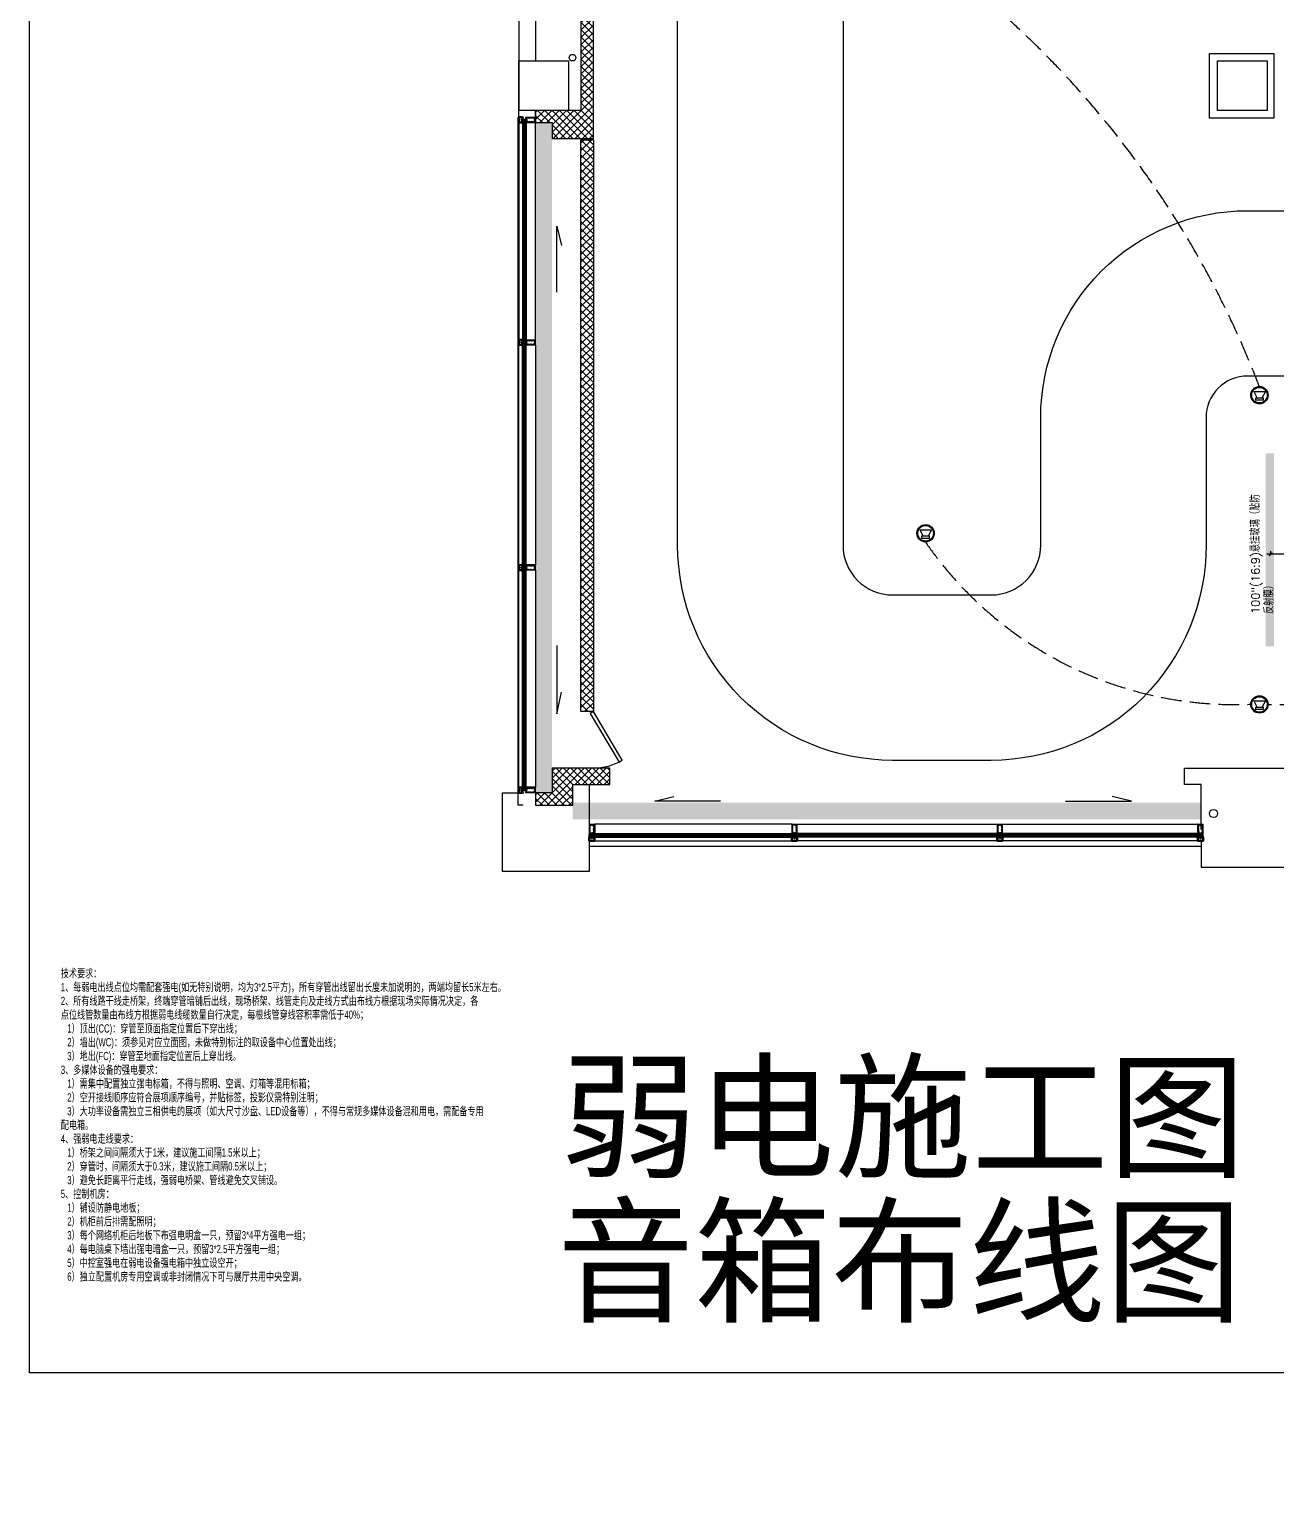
# Model space of a CAD drawing. Header units: millimetres. Extents: x 89805 to 1757503, y 48266 to 267832.
# Drawn here: x 918815 to 933889, y 147798 to 165529 of the extents above; entities that cross this region are included whole.
import ezdxf

# ---------------------------------------------------------------- set-up
doc = ezdxf.new("R2010")
doc.units = ezdxf.units.MM
doc.header["$LTSCALE"] = 1000
for name, pattern in [('CONTINOUS', [0]), ('DASH', [0.35, 0.25, -0.1]), ('HIDDEN', [9.525, 6.35, -3.175])]:
    doc.linetypes.add(name, pattern=pattern)
for name, color, linetype in [('BZ', 1, 'Continuous'), ('COLU', 7, 'Continuous'), ('G-新建隔墙', 4, 'Continuous'), ('G-装饰造型轮廓线', 3, 'Continuous'), ('GASK', 243, 'Continuous'), ('GLASS', 230, 'Continuous'), ('HATCH-OTHER', 161, 'Continuous'), ('PJ', 4, 'Continuous'), ('PUB_DIM', 3, 'Continuous'), ('SEAL', 95, 'Continuous'), ('TC', 4, 'Continuous'), ('WALL', 111, 'Continuous'), ('WALL-WIDE', 6, 'Continuous'), ('WINDOW', 2, 'Continuous'), ('WZ', 3, 'Continuous'), ('XC', 3, 'Continuous'), ('XX', 6, 'HIDDEN'), ('会议', 1, 'Continuous'), ('外挂石材', 31, 'Continuous'), ('多媒体弱电', 5, 'Continuous'), ('标注线', 8, 'Continuous'), ('雨水管', 3, 'Continuous')]:
    doc.layers.add(name, color=color, linetype=linetype)
doc.styles.add('DEQIU', font='hzs.shx', dxfattribs={"width": 0.7, "bigfont": 'hztxt.shx'})
doc.styles.get("Standard").update_dxf_attribs({"font": 'txt', "bigfont": 'gbcbig.shx'})
doc.styles.add('黑体', font='simhei.ttf', dxfattribs={"width": 0.7})
doc.linetypes.add('BATTING', pattern='A,0.0001,-0.1,[134,ltypeshp.shx,S=0.1,R=0,X=-0.1,Y=0],-0.2,[134,ltypeshp.shx,S=0.1,R=180,X=0.1,Y=0],-0.1', length=0.4001)
doc.dimstyles.new('MY-30', dxfattribs={"dimscale": 30, "dimtxt": 3.5, "dimasz": 1, "dimexe": 1.2, "dimexo": 2, "dimgap": 0.25, "dimtad": 1, "dimdec": 0, "dimrnd": 5, "dimdsep": 46, "dimtxsty": 'DEQIU', "dimblk": 'ZHQ-EP', "dimcen": 0.09, "dimclrd": 256, "dimclre": 256, "dimclrt": 40, "dimadec": 0, "dimazin": 0, "dimtm": 1e-09, "dimtfac": 0.434783, "dimtdec": 0, "dimtix": 1, "dimtmove": 2, "dimatfit": 3, "dimldrblk": 'DOT', "dimfxl": 0, "dimtvp": 0.001739, "dimtolj": 1, "dimarcsym": 0})
doc.dimstyles.new('MY-50', dxfattribs={"dimscale": 50, "dimtxt": 3.5, "dimasz": 1, "dimexe": 1.2, "dimexo": 2, "dimgap": 0.25, "dimtad": 1, "dimdec": 0, "dimrnd": 5, "dimdsep": 46, "dimtxsty": 'DEQIU', "dimblk": 'ZHQ-EP', "dimcen": 0.09, "dimclrd": 256, "dimclre": 256, "dimclrt": 40, "dimadec": 0, "dimazin": 0, "dimtm": 1e-09, "dimtfac": 0.434783, "dimtdec": 0, "dimtix": 1, "dimtmove": 2, "dimatfit": 3, "dimldrblk": 'DOT', "dimfxl": 0, "dimtvp": 0.001739, "dimtolj": 1, "dimarcsym": 0})

# ---------------------------------------------------------------- blocks, each defined once
blk = doc.blocks.new('dfghh')
at = {"layer": 'WALL-WIDE', "color": 4}
blk.add_lwpolyline([(-579.5, 402.72), (0.35, 402.72), (0.35, -0.35), (-579.5, -0.35)], close=True, dxfattribs=at)
blk = doc.blocks.new('xjt')
at = {"layer": 'TC'}
h = blk.add_hatch(dxfattribs=at)
h.set_pattern_fill('ANSI37', color=256, scale=0.3, angle=90, style=0)
h.set_pattern_definition([(135, (-101501.351, 55215.8413), (0.67351921, 0.67351921), []), (45, (-101501.351, 55215.8413), (0.67351921, -0.67351921), [])])
edge = h.paths.add_edge_path(flags=16)
edge.add_arc((-101514, 45460), 1.08, 90, 270)
edge.add_line((-101514, 45459), (-101513, 45459))
edge.add_arc((-101513, 45460), 1.08, 270, 450)
edge.add_line((-101513, 45461), (-101514, 45461))
edge = h.paths.add_edge_path(flags=16)
edge.add_arc((-101511, 45462), 0.541, 90, 180, ccw=False)
edge.add_line((-101511, 45462), (-101510, 45462))
edge.add_arc((-101510, 45462), 0.541, 0, 90, ccw=False)
edge.add_line((-101509, 45462), (-101509, 45459))
edge.add_arc((-101510, 45459), 0.541, -90, 0, ccw=False)
edge.add_line((-101510, 45458), (-101511, 45458))
edge.add_arc((-101511, 45459), 0.541, -180, -90, ccw=False)
edge.add_line((-101512, 45459), (-101512, 45462))
edge = h.paths.add_edge_path()
edge.add_arc((-101507, 45455), 0.324, -112.667, 25.355, ccw=False)
edge.add_line((-101507, 45455), (-101509, 45456))
edge.add_arc((-101509, 45455), 1.12, 57.947, 89.8457)
edge.add_line((-101509, 45456), (-101513, 45456))
edge.add_line((-101513, 45456), (-101513, 45458))
edge.add_arc((-101513, 45458), 0.216, -0.0114, 90.0246)
edge.add_line((-101513, 45458), (-101514, 45458))
edge.add_arc((-101514, 45458), 0.216, 89.9994, 180.0015)
edge.add_line((-101514, 45458), (-101514, 45457))
edge.add_arc((-101514, 45457), 0.176, -153.432, 74.1225, ccw=False)
edge.add_line((-101514, 45457), (-101516, 45459))
edge.add_arc((-101514, 45460), 2.16, 139.1688, 220.8359, ccw=False)
edge.add_line((-101516, 45461), (-101514, 45463))
edge.add_arc((-101514, 45463), 0.176, -74.0901, 153.447, ccw=False)
edge.add_line((-101514, 45463), (-101514, 45462))
edge.add_arc((-101514, 45462), 0.216, 179.9901, 270.024)
edge.add_line((-101514, 45462), (-101513, 45462))
edge.add_arc((-101513, 45462), 0.216, 269.9994, 360.0015)
edge.add_line((-101513, 45462), (-101513, 45465))
edge.add_line((-101513, 45465), (-101510, 45465))
edge.add_arc((-101510, 45467), 2.72, -87.266, -57.1439)
edge.add_line((-101509, 45465), (-101507, 45466))
edge.add_arc((-101507, 45466), 0.378, -35, 137, ccw=False)
edge.add_line((-101507, 45465), (-101507, 45464))
edge.add_arc((-101505, 45460), 5.22, 123.2426, 134.4629)
edge.add_line((-101508, 45464), (-101508, 45463))
edge.add_arc((-101507, 45465), 3.06, 243.9365, 266.7208)
edge.add_line((-101507, 45462), (-101507, 45462))
edge.add_arc((-101507, 45462), 0.324, -58.4296, 71.0549, ccw=False)
edge.add_line((-101507, 45462), (-101508, 45461))
edge.add_arc((-101508, 45461), 0.324, 121.5701, 238.4294)
edge.add_line((-101508, 45461), (-101507, 45460))
edge.add_arc((-101507, 45460), 0.324, -58.4294, 58.4298, ccw=False)
edge.add_line((-101507, 45460), (-101508, 45459))
edge.add_arc((-101508, 45459), 0.324, 121.5703, 238.4294)
edge.add_line((-101508, 45459), (-101507, 45458))
edge.add_arc((-101507, 45458), 0.324, -58.4294, 58.4298, ccw=False)
edge.add_line((-101507, 45458), (-101508, 45457))
edge.add_arc((-101508, 45457), 0.324, 121.5656, 201.6411)
edge.add_line((-101508, 45457), (-101507, 45455))
at = {"layer": 'GASK'}
for points in [[(-101507, 45455, -0.687422), (-101507, 45455), (-101509, 45456, 0.14009), (-101509, 45456), (-101513, 45456), (-101513, 45458, 0.414398), (-101513, 45458), (-101514, 45458, 0.414224), (-101514, 45458), (-101514, 45457, -1.533331), (-101515, 45457), (-101516, 45459, -0.37223), (-101516, 45461), (-101515, 45463, -1.533076), (-101514, 45463), (-101514, 45462, 0.414387), (-101514, 45462), (-101513, 45462, 0.414224), (-101513, 45462), (-101513, 45465), (-101510, 45465, 0.132195), (-101509, 45465), (-101507, 45466, -0.932515), (-101507, 45465), (-101507, 45464, 0.048997), (-101508, 45464), (-101508, 45463, 0.099744), (-101507, 45462), (-101507, 45462, -0.633913), (-101507, 45462), (-101508, 45461, 0.559221), (-101508, 45461), (-101507, 45460, -0.55922), (-101507, 45460), (-101508, 45459, 0.55922), (-101508, 45459), (-101507, 45458, -0.55922), (-101507, 45458), (-101508, 45457, 0.364343), (-101508, 45457)], [(-101514, 45461, 1), (-101514, 45459), (-101513, 45459, 1), (-101513, 45461)], [(-101512, 45462, -0.414214), (-101511, 45462), (-101510, 45462, -0.414214), (-101509, 45462), (-101509, 45459, -0.414214), (-101510, 45458), (-101511, 45458, -0.414214), (-101512, 45459)]]:
    blk.add_lwpolyline(points, format="xyb", close=True, dxfattribs=at)
blk = doc.blocks.new('ewgfg')
at = {"layer": 'SEAL'}
h = blk.add_hatch(dxfattribs=at)
h.set_pattern_fill('ANSI31', color=256, scale=0.4, style=0)
h.set_pattern_definition([(45, (-4249.88207, 19747.53816), (-0.35355339, 0.35355339), [])])
edge = h.paths.add_edge_path()
edge.add_arc((1977, 2078), 7.76, 344.1575, 391.9326)
edge.add_line((1983, 2082), (1986, 2082))
edge.add_arc((1986, 2081), 0.378, 151.3361, 227)
edge.add_line((1986, 2081), (1987, 2080))
edge.add_arc((1985, 2079), 2.72, 2.734, 32.8561, ccw=False)
edge.add_line((1987, 2079), (1987, 2076))
edge.add_line((1987, 2076), (1986, 2076))
edge.add_arc((1986, 2075), 0.5, 90, 200)
edge.add_line((1985, 2075), (1985, 2075))
edge.add_line((1985, 2075), (1985, 2075))
edge.add_line((1985, 2075), (1985, 2075))
edge.add_arc((1985, 2075), 0.5, 19.5621, 146.1659)
at = {"layer": 'TC'}
h = blk.add_hatch(dxfattribs=at)
h.set_pattern_fill('AR-SAND', color=256, scale=0.4, style=0)
h.set_pattern_definition([(37.5, (1983.476, 2074.86), (-0.64, 19.577), [0, -15.443, 0, -17.272, 0, -16.51]), (7.5, (1983.476, 2074.86), (17.98, 28.673), [0, -8.331, 0, -13.919, 0, -5.334]), (327.5, (1970.979, 2074.86), (31.64, 0.057), [0, -5.08, 0, -18.288, 0, -23.876]), (317.5, (1970.98, 2074.86), (30.542, 8.917), [0, -2.54, 0, -11.989, 0, -13.716])])
h.paths.add_polyline_path([(1983, 2082), (1989, 2082), (1989, 2075), (1983, 2075)])
at = {"layer": 'SEAL'}
blk.add_arc((1977, 2078), 7.76, 342.0085, 31.9326, dxfattribs=at)
at = {"layer": '标注线', "rotation": 90}
blk.add_blockref('xjt', (47452, 103589), dxfattribs=at)
blk = doc.blocks.new('M8T')
at = {"layer": 'PJ'}
blk.add_line((0, -5), (0, 0), dxfattribs=at)
blk.add_lwpolyline([(-5, 0), (-5, 0), (5, 0), (5, 0)], dxfattribs=at)
blk.add_lwpolyline([(-7, 0), (7, 0), (7, -5), (6, -5), (-6, -5), (-7, -5)], close=True, dxfattribs=at)
blk.add_lwpolyline([(-7, -5, 0.154701), (0, -5, 1.166596), (0, -5, 0.154701), (7, -5)], format="xyb", dxfattribs=at)
blk = doc.blocks.new('A$C0DF30340')
at = {"layer": 'GASK'}
h = blk.add_hatch(dxfattribs=at)
h.set_pattern_fill('ANSI37', color=256, scale=10, angle=-90, style=0)
h.set_pattern_definition([(315, (-6739.0329, 24457.4036), (0.883883476, 0.883883476), []), (45, (-6739.0329, 24457.4036), (-0.883883476, 0.883883476), [])])
h.paths.add_polyline_path([(9, -13), (9, -15), (-8, -15), (-8, -13)])
at = {"lineweight": 35}
for points in [[(30, -16, -0.339454), (30, -15), (31, -14), (32, -14), (32, -58), (-33, -58), (-33, -14), (-31, -14), (-30, -15, -0.339454), (-30, -16), (-31, -17), (-31, -21), (-28, -21), (-28, -22), (-31, -22), (-31, -56), (31, -56), (31, -22), (28, -22), (28, -21), (31, -21), (31, -17)], [(30, -17, 0.339454), (30, -16), (29, -16), (30, -14, 0.57735), (30, -13), (27, -13, 0.414214), (26, -14), (26, -14, 0.414214), (27, -15), (28, -15, -0.414214), (28, -15), (28, -16, -0.414214), (28, -17), (22, -17, -0.414214), (22, -16), (22, -15, -0.414214), (22, -15), (23, -15, 0.414214), (23, -14), (23, -14, 0.414214), (23, -13), (21, -13, 0.414214), (20, -14), (20, -17), (13, -17), (10, -15), (9, -13), (9, -13), (9, -15), (0, -15), (-8, -15), (-8, -13), (-9, -13), (-10, -15), (-13, -17), (-20, -17), (-20, -14, 0.414214), (-21, -13), (-23, -13, 0.414214), (-23, -14), (-23, -14, 0.414214), (-23, -15), (-22, -15, -0.414214), (-22, -15), (-22, -16, -0.414214), (-22, -17), (-28, -17, -0.414214), (-28, -16), (-28, -15, -0.414214), (-28, -15), (-27, -15, 0.414214), (-26, -14), (-26, -14, 0.414214), (-27, -13), (-30, -13, 0.57735), (-30, -14), (-29, -16), (-30, -16, 0.339454), (-30, -17), (-29, -20), (-28, -20), (-28, -19), (-8, -19), (-8, -18), (-1, -18, 0.198912), (0, -18), (0, -18, -0.414214), (0, -18), (0, -18, 0.198912), (1, -18), (9, -18), (9, -19), (28, -19), (28, -20), (29, -20)]]:
    blk.add_lwpolyline(points, format="xyb", close=True, dxfattribs=at)
at = {"layer": 'GASK'}
blk.add_lwpolyline([(9, -13), (9, -15), (-8, -15), (-8, -13)], close=True, dxfattribs=at)
at = {"layer": 'PJ'}
for p, q in [((-5, -20), (-6, -20)), ((-6, -20), (-6, -25)), ((-5, -25), (-6, -25)), ((5, -20), (-5, -20)), ((5, -25), (-5, -25)), ((-3, -13), (-3, -10)), ((-3, -20), (-3, -25)), ((-3, -30), (-3, -25)), ((-3, -29), (3, -29)), ((-2, -13), (-2, -10)), ((-1, -18), (0, -20)), ((0, -18), (1, -20)), ((2, -13), (2, -10)), ((2, -30), (2, -25)), ((3, -13), (3, -10)), ((3, -20), (3, -25)), ((5, -20), (6, -20)), ((5, -25), (6, -25)), ((6, -20), (6, -25))]:
    blk.add_line(p, q, dxfattribs=at)
at = {"layer": 'PJ', "color": 1}
blk.add_lwpolyline([(-7, -19), (-6, -18), (0, -18), (6, -18), (8, -20)], dxfattribs=at)
at = {"layer": 'PJ'}
blk.add_lwpolyline([(-5, -20), (5, -20), (5, -18), (-5, -18)], close=True, dxfattribs=at)
blk.add_lwpolyline([(3, -25), (3, -29), (2, -30), (-3, -30), (-3, -29), (-3, -25)], dxfattribs=at)
for centre, start, end in [((-6, -29), 72.412, 85.6435), ((-6, -15), 274.3565, 287.588), ((0, -29), 72.412, 107.588), ((0, -15), 252.412, 287.588), ((6, -29), 94.3565, 107.588), ((6, -15), 252.412, 265.6435)]:
    blk.add_arc(centre, 9.55, start, end, dxfattribs=at)
at = {"layer": 'PJ', "xscale": 0.75, "yscale": 0.75, "zscale": 0.75, "rotation": 180}
blk.add_blockref('M8T', (0, -10), dxfattribs=at)
at = {"layer": 'WZ'}
blk.add_blockref('ewgfg', (-2017, -2089), dxfattribs=at)
at = {"layer": 'WZ', "xscale": -1}
blk.add_blockref('ewgfg', (2017, -2089), dxfattribs=at)
blk = doc.blocks.new('136EM1283T+20')
at = {"lineweight": 15, "ltscale": 2}
h = blk.add_hatch(dxfattribs=at)
h.set_pattern_fill('ANSI37', color=1, scale=0.45, style=0)
h.set_pattern_definition([(45, (-7.1094, 124.7), (-1.01028, 1.01028), []), (135, (-7.1094, 124.7), (-1.01028, -1.01028), [])])
edge = h.paths.add_edge_path()
edge.add_line((-4, 135), (-4, 136))
edge.add_arc((-3, 136), 1.2, 150, 180, ccw=False)
edge.add_line((-4, 137), (-4, 138))
edge.add_line((-4, 138), (-3, 139))
edge.add_arc((-3, 139), 0.21, 330, 360)
edge.add_line((-3, 139), (-3, 139))
edge.add_arc((-3, 139), 0.4, 360, 450)
edge.add_line((-3, 139), (-7, 139))
edge.add_arc((-7, 139), 0.4, 90, 180)
edge.add_line((-7, 139), (-7, 139))
edge.add_arc((-7, 139), 0.21, 180, 210)
edge.add_line((-7, 139), (-7, 138))
edge.add_line((-7, 138), (-6, 137))
edge.add_arc((-7, 136), 1.2, 0, 30, ccw=False)
edge.add_line((-6, 136), (-6, 135))
edge.add_line((-6, 135), (-6, 128))
edge.add_arc((-7, 128), 1.2, 330, 360, ccw=False)
edge.add_line((-6, 127), (-7, 127))
edge.add_line((-7, 127), (-7, 126))
edge.add_arc((-7, 125), 0.21, 150, 180)
edge.add_line((-7, 125), (-7, 125))
edge.add_arc((-7, 125), 0.4, 180, 270)
edge.add_line((-7, 125), (-3, 125))
edge.add_arc((-3, 125), 0.4, 270, 360)
edge.add_line((-3, 125), (-3, 125))
edge.add_arc((-3, 125), 0.21, 0, 30)
edge.add_line((-3, 126), (-4, 127))
edge.add_line((-4, 127), (-4, 127))
edge.add_arc((-3, 128), 1.2, 180, 210, ccw=False)
edge.add_line((-4, 128), (-4, 135))
h = blk.add_hatch(dxfattribs=at)
h.set_pattern_fill('ANSI37', color=1, scale=0.45, style=0)
h.set_pattern_definition([(45, (2.9093, 124.7), (-1.01028, 1.01028), []), (135, (2.9093, 124.7), (-1.01028, -1.01028), [])])
edge = h.paths.add_edge_path()
edge.add_line((4, 135), (4, 136))
edge.add_arc((3, 136), 1.2, 360, 390)
edge.add_line((4, 137), (4, 138))
edge.add_line((4, 138), (3, 139))
edge.add_arc((3, 139), 0.21, 180, 210, ccw=False)
edge.add_line((3, 139), (3, 139))
edge.add_arc((3, 139), 0.4, 90, 180, ccw=False)
edge.add_line((3, 139), (7, 139))
edge.add_arc((7, 139), 0.4, 0, 90, ccw=False)
edge.add_line((7, 139), (7, 139))
edge.add_arc((7, 139), 0.21, -30, 0, ccw=False)
edge.add_line((7, 139), (6, 138))
edge.add_line((6, 138), (6, 137))
edge.add_arc((7, 136), 1.2, 150, 180)
edge.add_line((6, 136), (6, 135))
edge.add_line((6, 135), (6, 128))
edge.add_arc((7, 128), 1.2, 180, 210)
edge.add_line((6, 127), (6, 127))
edge.add_line((6, 127), (7, 126))
edge.add_arc((7, 125), 0.21, 0, 30, ccw=False)
edge.add_line((7, 125), (7, 125))
edge.add_arc((7, 125), 0.4, 270, 360, ccw=False)
edge.add_line((7, 125), (3, 125))
edge.add_arc((3, 125), 0.4, 180, 270, ccw=False)
edge.add_line((3, 125), (3, 125))
edge.add_arc((3, 125), 0.21, 150, 180, ccw=False)
edge.add_line((3, 126), (4, 127))
edge.add_line((4, 127), (4, 127))
edge.add_arc((3, 128), 1.2, 330, 360)
edge.add_line((4, 128), (4, 135))
at = {"color": 1, "lineweight": 15, "ltscale": 2}
for points in [[(-4, 135), (-4, 136, -0.131652), (-4, 137), (-4, 138), (-3, 139, 0.131652), (-3, 139), (-3, 139, 0.414214), (-3, 139), (-7, 139, 0.414214), (-7, 139), (-7, 139, 0.131652), (-7, 139), (-7, 138), (-6, 137, -0.131652), (-6, 136), (-6, 135), (-6, 128, -0.131652), (-6, 127), (-7, 127), (-7, 126, 0.131652), (-7, 125), (-7, 125, 0.414214), (-7, 125), (-3, 125, 0.414214), (-3, 125), (-3, 125, 0.131652), (-3, 126), (-4, 127), (-4, 127, -0.131652), (-4, 128)], [(4, 135), (4, 136, 0.131652), (4, 137), (4, 138), (3, 139, -0.131652), (3, 139), (3, 139, -0.414214), (3, 139), (7, 139, -0.414214), (7, 139), (7, 139, -0.131652), (7, 139), (6, 138), (6, 137, 0.131652), (6, 136), (6, 135), (6, 128, 0.131652), (6, 127), (6, 127), (7, 126, -0.131652), (7, 125), (7, 125, -0.414214), (7, 125), (3, 125, -0.414214), (3, 125), (3, 125, -0.131652), (3, 126), (4, 127), (4, 127, 0.131652), (4, 128)]]:
    blk.add_lwpolyline(points, format="xyb", close=True, dxfattribs=at)
at = {"layer": 'XC', "lineweight": 15}
for points in [[(30, 119), (29, 119, -0.414214), (29, 119, -0.414214), (30, 120), (32, 120, -0.414214), (32, 120), (32, 0), (-32, 0), (-32, 120, -0.414214), (-32, 120), (-30, 120, -0.414214), (-29, 119, -0.414214), (-29, 119), (-30, 119, 0.414214), (-30, 119), (-30, 116, 0.414213), (-30, 116), (-25, 116, 0.414214), (-24, 116), (-24, 119, 0.414214), (-25, 119), (-26, 119, -0.414214), (-26, 119, -0.413525), (-25, 120), (-20, 120, -0.414214), (-20, 120), (-20, 119, -0.414214), (-20, 118), (-22, 118, 0.414214), (-22, 118), (-22, 116, 0.414214), (-22, 116), (-9, 116, 0.414214), (-9, 116), (-9, 126, 0.414214), (-9, 126), (-9, 126), (-10, 128, -0.537319), (-10, 128), (-7, 128, -0.176327), (-7, 128), (-7, 128, -0.57735), (-7, 127), (-7, 127, 0.267949), (-7, 127), (-8, 125), (-8, 125, 0.598837), (-7, 125, -0.236068), (-7, 125), (-3, 125, 0.414214), (-3, 125), (-3, 125), (-4, 127, -0.585007), (-4, 127), (-2, 127, -0.261824), (-1, 127), (0, 125, 0.562186), (0, 125), (1, 127, -0.261824), (2, 127), (4, 127, -0.585007), (4, 127), (3, 125), (3, 125, 0.414214), (3, 125), (7, 125, -0.236068), (7, 125, 0.598837), (8, 125), (8, 125), (7, 127, 0.267949), (7, 127), (7, 127, -0.57735), (7, 128), (7, 128, -0.176327), (7, 128), (10, 128, -0.537319), (10, 128), (9, 126), (9, 126, 0.414214), (9, 126), (9, 116, 0.414214), (9, 116), (22, 116, 0.414214), (22, 116), (22, 118, 0.414214), (22, 118), (20, 118, -0.414214), (20, 119), (20, 120, -0.414214), (20, 120), (25, 120, -0.413525), (26, 119, -0.414214), (26, 119), (25, 119, 0.414214), (24, 119), (24, 116, 0.414214), (25, 116), (30, 116, 0.414213), (31, 116), (31, 119, 0.414214)], [(-29, 113), (-7, 113, 0.414214), (-7, 114), (-7, 122, -0.414214), (-6, 122), (6, 122, -0.414214), (6, 122), (6, 114, 0.414214), (7, 113), (29, 113, -0.414214), (30, 112), (30, 5, -0.414214), (29, 4), (-29, 4, -0.414214), (-30, 5), (-30, 112, -0.414214)]]:
    blk.add_lwpolyline(points, format="xyb", close=True, dxfattribs=at)
at = {"layer": 'XC', "lineweight": 15, "ltscale": 2}
blk.add_lwpolyline([(5, 152, -0.414214), (5, 152), (5, 147, -0.414214), (5, 146), (3, 146, 0.414214), (3, 146), (3, 143, -0.414214), (3, 142), (-3, 142, -0.414214), (-3, 143), (-3, 146, 0.414214), (-3, 146), (-5, 146, -0.414214), (-5, 147), (-5, 152, -0.414214), (-5, 152), (-3, 152, 0.414214), (-3, 153), (-3, 155, 0.414214), (-4, 156), (-9, 156, 0.414215), (-9, 155), (-9, 138, -0.414214), (-9, 138), (-9, 138), (-10, 136, 0.537319), (-10, 136), (-7, 136, 0.176327), (-7, 136), (-7, 137, 0.57735), (-7, 137), (-7, 137, -0.267949), (-7, 137), (-8, 139), (-8, 139, -0.598837), (-7, 140, 0.236068), (-7, 139), (-3, 139, -0.414214), (-3, 139), (-3, 139), (-4, 137, 0.585007), (-4, 137), (-2, 137, 0.261824), (-1, 137), (0, 139, -0.562186), (0, 139), (1, 137, 0.261824), (2, 137), (4, 137, 0.585007), (4, 137), (3, 139), (3, 139, -0.414214), (3, 139), (7, 139, 0.236068), (7, 140, -0.598837), (8, 139), (8, 139), (7, 137, -0.267949), (7, 137), (7, 137, 0.57735), (7, 137), (7, 136, 0.176327), (7, 136), (10, 136, 0.537319), (10, 136), (9, 138), (9, 138, -0.414214), (9, 138), (9, 155, 0.414214), (8, 156), (4, 156, 0.414214), (3, 155), (3, 153, 0.414214), (3, 152)], format="xyb", close=True, dxfattribs=at)
blk = doc.blocks.new('C7535')
at = {"layer": 'TC'}
h = blk.add_hatch(dxfattribs=at)
h.set_pattern_fill('ANSI32', color=256, scale=20, style=0, double=1)
h.set_pattern_definition([(45, (1954709.771, -2234591.641), (-5.303300859, 5.303300859), []), (45, (1954713.3065, -2234591.641), (-5.303300859, 5.303300859), [])])
h.paths.add_polyline_path([(1457590, 274336), (1457552, 274336), (1457552, 274424), (1457590, 274424)], flags=16)
h.paths.add_polyline_path([(1457546, 274330), (1457596, 274330), (1457596, 274430), (1457546, 274430)])
h = blk.add_hatch(dxfattribs=at)
h.set_pattern_fill('ANSI32', color=256, scale=20, style=0, double=1)
h.set_pattern_definition([(135, (962883.617, -2234591.641), (5.303300859, 5.303300859), []), (135, (962880.081, -2234591.641), (5.303300859, 5.303300859), [])])
h.paths.add_polyline_path([(1460003, 274336), (1460041, 274336), (1460041, 274424), (1460003, 274424)], flags=16)
h.paths.add_polyline_path([(1460047, 274330), (1459997, 274330), (1459997, 274430), (1460047, 274430)])
h = blk.add_hatch(dxfattribs=at)
h.set_pattern_fill('ANSI32', color=256, scale=20, style=0, double=1)
h.set_pattern_definition([(135, (965366.952, -2234591.641), (5.303300859, 5.303300859), []), (135, (965363.4165, -2234591.641), (5.303300859, 5.303300859), [])])
h.paths.add_polyline_path([(1462486, 274336), (1462524, 274336), (1462524, 274424), (1462486, 274424)], flags=16)
h.paths.add_polyline_path([(1462530, 274330), (1462480, 274330), (1462480, 274430), (1462530, 274430)])
h = blk.add_hatch(dxfattribs=at)
h.set_pattern_fill('ANSI32', color=256, scale=20, style=0, double=1)
h.set_pattern_definition([(135, (967792.8, -2234591.641), (5.303300859, 5.303300859), []), (135, (967789.264, -2234591.641), (5.303300859, 5.303300859), [])])
h.paths.add_polyline_path([(1464912, 274336), (1464950, 274336), (1464950, 274424), (1464912, 274424)], flags=16)
h.paths.add_polyline_path([(1464956, 274330), (1464906, 274330), (1464906, 274430), (1464956, 274430)])
at = {"layer": 'GASK', "color": 1, "elevation": -301}
blk.add_lwpolyline([(1457606, 274318), (1457604, 274318), (1457604, 274438), (1457606, 274438)], close=True, dxfattribs=at)
at = {"layer": 'GASK', "color": 1}
blk.add_lwpolyline([(1464897, 274318), (1464899, 274318), (1464899, 274438), (1464897, 274438)], close=True, dxfattribs=at)
at = {"layer": 'GLASS'}
for points in [[(1457589, 274306), (1460006, 274306), (1460007, 274307), (1460007, 274311), (1460006, 274312), (1457589, 274312), (1457588, 274311), (1457588, 274307)], [(1462489, 274306), (1460040, 274306), (1460039, 274307), (1460039, 274311), (1460040, 274312), (1462489, 274312), (1462490, 274311), (1462490, 274307)], [(1464913, 274306), (1462523, 274306), (1462522, 274307), (1462522, 274311), (1462523, 274312), (1464913, 274312), (1464914, 274311), (1464914, 274307)], [(1457589, 274288), (1460006, 274288), (1460007, 274289), (1460007, 274293), (1460006, 274294), (1457589, 274294), (1457588, 274293), (1457588, 274289)], [(1462489, 274288), (1460040, 274288), (1460039, 274289), (1460039, 274293), (1460040, 274294), (1462489, 274294), (1462490, 274293), (1462490, 274289)], [(1464913, 274288), (1462523, 274288), (1462522, 274289), (1462522, 274293), (1462523, 274294), (1464913, 274294), (1464914, 274293), (1464914, 274289)]]:
    blk.add_lwpolyline(points, close=True, dxfattribs=at)
at = {"layer": 'PUB_DIM', "elevation": -301}
for points in [[(1457539, 274318), (1457554, 274318), (1457554, 274288), (1457539, 274288)], [(1457540, 274316), (1457553, 274316), (1457553, 274289), (1457540, 274289)]]:
    blk.add_lwpolyline(points, close=True, dxfattribs=at)
at = {"layer": 'PUB_DIM'}
for points in [[(1464964, 274318), (1464949, 274318), (1464949, 274288), (1464964, 274288)], [(1464963, 274316), (1464950, 274316), (1464950, 274289), (1464963, 274289)]]:
    blk.add_lwpolyline(points, close=True, dxfattribs=at)
at = {"layer": 'XC'}
for points in [[(1459992, 274438), (1457606, 274438), (1457606, 274318), (1459992, 274318)], [(1460055, 274438), (1462473, 274438), (1462473, 274318), (1460054, 274318)], [(1462538, 274438), (1464897, 274438), (1464897, 274318), (1462537, 274318)], [(1457604, 274237), (1459992, 274237)], [(1462475, 274237), (1460055, 274237)], [(1464899, 274237), (1462538, 274237)]]:
    blk.add_lwpolyline(points, dxfattribs=at)
at = {"layer": 'XC', "color": 2}
for points in [[(1457603, 274282), (1459992, 274282)], [(1462475, 274282), (1460054, 274282)], [(1464899, 274282), (1462538, 274282)]]:
    blk.add_lwpolyline(points, dxfattribs=at)
at = {"layer": 'XX', "linetype": 'CONTINOUS', "ltscale": 3}
for p, q in [((1457606, 274324, -301), (1459992, 274324)), ((1457606, 274322, -301), (1459992, 274322)), ((1457606, 274319, -301), (1459992, 274319)), ((1462473, 274324), (1460055, 274324)), ((1462473, 274322), (1460055, 274322)), ((1462473, 274319), (1460055, 274319)), ((1464897, 274324), (1462538, 274324)), ((1464897, 274322), (1462538, 274322)), ((1464897, 274319), (1462538, 274319))]:
    blk.add_line(p, q, dxfattribs=at)
at = {"layer": 'BZ', "rotation": 180}
blk.add_blockref('136EM1283T+20', (1457571, 274438, -301), dxfattribs=at)
at = {"layer": 'BZ', "extrusion": (0, 0, -1), "zscale": -1, "rotation": 180}
for p in [(-1460022, 274438), (-1462505, 274438), (-1464931, 274438)]:
    blk.add_blockref('136EM1283T+20', p, dxfattribs=at)
at = {"layer": 'XC', "extrusion": (0, 0, -1), "zscale": -1}
blk.add_blockref('A$C0DF30340', (-1457571, 274295, 301), dxfattribs=at)
at = {"layer": 'XC'}
for p in [(1460022, 274295), (1462505, 274295), (1464931, 274295)]:
    blk.add_blockref('A$C0DF30340', p, dxfattribs=at)
at = {"layer": '标注线', "extrusion": (0, 0, -1), "zscale": -1, "rotation": 270}
for p in [(-1505488, 172805), (-1507955, 172805), (-1510389, 172805)]:
    blk.add_blockref('xjt', p, dxfattribs=at)
at = {"layer": '标注线', "rotation": 270}
for p in [(1414623, 172805), (1417090, 172805)]:
    blk.add_blockref('xjt', p, dxfattribs=at)
blk = doc.blocks.new('Roberto方案')
at = {"color": 8, "ltscale": 0.7, "elevation": 57}
for points in [[(1675662, 315569), (1682234, 314410, -0.153915), (1686235, 312328), (1689268, 309295, 0.152859), (1691650, 308048), (1697291, 307029, -0.359482), (1697775, 306447), (1697775, 304240, -0.467565), (1697434, 303955), (1691118, 305096, -0.152859), (1687147, 307173), (1684114, 310206, 0.153915), (1681713, 311456), (1675806, 312498, -0.36397), (1675310, 313089), (1675310, 315274, -0.466308)], [(1675619, 315323), (1682191, 314164, -0.153915), (1686058, 312151), (1689091, 309118, 0.152859), (1691606, 307802), (1697246, 306784, -0.358443), (1697525, 306447), (1697525, 304240, -0.467565), (1697479, 304201), (1691162, 305342, -0.152859), (1687324, 307350), (1684291, 310383, 0.153915), (1681757, 311702), (1675849, 312744, -0.36397), (1675560, 313089), (1675560, 315274, -0.466308)]]:
    blk.add_lwpolyline(points, format="xyb", close=True, dxfattribs=at)
at = {"color": 8, "ltscale": 0.7, "elevation": -3}
blk.add_lwpolyline([(1683706, 306239), (1682451, 306239, 0.414214), (1681951, 305739), (1681951, 304193, -0.414214), (1679351, 301593), (1678160, 301593, -0.414214), (1675560, 304193), (1675560, 311933, -0.466844), (1675912, 312228), (1677312, 311979, -0.363472), (1677560, 311683), (1677560, 304193, 0.414214), (1678160, 303593), (1679351, 303593, 0.414214), (1679951, 304193), (1679951, 305739, -0.414214), (1682451, 308239), (1683702, 308239, -0.289853)], format="xyb", dxfattribs=at)
at = {"color": 7, "ltscale": 0.7, "const_width": 100, "elevation": -3}
blk.add_lwpolyline([(1682721, 305306), (1682721, 302972)], dxfattribs=at)
at = {"color": 7, "ltscale": 0.7, "insert": (1682498, 303364, -3), "char_height": 100, "width": 1538.52, "attachment_point": 1, "rotation": 90}
blk.add_mtext('100"(16:9)悬挂玻璃（贴防反射膜）', dxfattribs=at)
blk = doc.blocks.new('ZHQ-EP')
blk.add_line((-1.5, 0), (1.5, 0))
at = {"const_width": 0.5}
blk.add_lwpolyline([(-0.7, -0.7), (0.7, 0.7)], dxfattribs=at)
blk = doc.blocks.new('*D88')
at = {"layer": 'Defpoints', "color": 0}
for p in [(933828, 159181), (933828, 159121), (934427, 159120)]:
    blk.add_point(p, dxfattribs=at)
at = {"layer": 'WINDOW', "lineweight": -2}
for p, q in [((933828, 159181), (933828, 159217)), ((934397, 159181), (933858, 159181)), ((934427, 159180), (934427, 159217))]:
    blk.add_line(p, q, dxfattribs=at)
at = {"layer": 'WINDOW', "lineweight": -2, "xscale": 30, "yscale": 30, "zscale": 30, "rotation": 180}
blk.add_blockref('ZHQ-EP', (933828, 159181), dxfattribs=at)
at = {"layer": 'WINDOW', "lineweight": -2, "xscale": 30, "yscale": 30, "zscale": 30}
blk.add_blockref('ZHQ-EP', (934427, 159181), dxfattribs=at)
at = {"layer": 'WINDOW', "color": 40, "insert": (934127, 159241), "char_height": 105, "attachment_point": 5, "style": 'DEQIU'}
blk.add_mtext('\\A1;600', dxfattribs=at)
blk = doc.blocks.new('_Dot')
at = {"color": 0, "linetype": 'ByBlock', "lineweight": -2}
blk.add_line((-0.5, 0), (-1, 0), dxfattribs=at)
at = {"color": 0, "linetype": 'ByBlock', "const_width": 0.5}
blk.add_lwpolyline([(-0.25, 0, 1), (0.25, 0, 1)], format="xyb", close=True, dxfattribs=at)
blk = doc.blocks.new('喇叭')
at = {"layer": '会议', "color": 5}
for p, q in [((-132, 77), (131, 84)), ((-132, 77), (-53, -67)), ((131, 84), (58, -64))]:
    blk.add_line(p, q, dxfattribs=at)
blk.add_lwpolyline([(95, -106), (94, -63), (-89, -68), (-88, -111)], close=True, dxfattribs=at)
for radius in [197, 177]:
    blk.add_circle((0, 0), radius, dxfattribs=at)
blk = doc.blocks.new('*D92')
at = {"layer": 'Defpoints', "color": 0}
for p in [(926838, 172867), (925637, 142678), (925637, 142418)]:
    blk.add_point(p, dxfattribs=at)
at = {"layer": 'WINDOW', "lineweight": -2}
for p, q in [((926838, 143028), (926838, 142618)), ((925637, 142518), (925637, 142738)), ((926788, 142678), (925687, 142678))]:
    blk.add_line(p, q, dxfattribs=at)
at = {"layer": 'WINDOW', "lineweight": -2, "xscale": 50, "yscale": 50, "zscale": 50, "rotation": 180}
blk.add_blockref('ZHQ-EP', (925637, 142678), dxfattribs=at)
at = {"layer": 'WINDOW', "lineweight": -2, "xscale": 50, "yscale": 50, "zscale": 50}
blk.add_blockref('ZHQ-EP', (926838, 142678), dxfattribs=at)
at = {"layer": 'WINDOW', "color": 40, "insert": (926237, 142778), "char_height": 175, "attachment_point": 5, "style": 'DEQIU'}
blk.add_mtext('\\A1;1200', dxfattribs=at)

msp = doc.modelspace()

# ---------------------------------------------------------------- hatches: boundary and pattern name
at = {"layer": 'G-新建隔墙', "ltscale": 0.7}
h = msp.add_hatch(dxfattribs=at)
h.set_pattern_fill('ANSI37', color=8, scale=500, style=0)
h.set_pattern_definition([(45, (-498402.2, -118691.22), (-44.1941738, 44.1941738), []), (135, (-498402.2, -118691.22), (-44.1941738, -44.1941738), [])])
h.paths.add_polyline_path([(924936.6, 164546.2), (924936.6, 164400.3), (925136.6, 164400.3), (925136.6, 164209.3), (925636.6, 164209.3), (925636.6, 168864.8), (925486.6, 168864.8), (925486.6, 164546.2), (924936.6, 164546.2)])
h = msp.add_hatch(dxfattribs=at)
h.set_pattern_fill('ANSI37', color=8, scale=20, style=0)
h.set_pattern_definition([(45, (-498402.2, -118706.22), (-44.9012806, 44.9012806), []), (135, (-498402.2, -118706.22), (-44.9012806, -44.9012806), [])])
h.paths.add_polyline_path([(925636.6, 164194.3), (925636.6, 157279.3), (925486.6, 157279.3), (925486.6, 164194.3)])
h = msp.add_hatch(dxfattribs=at)
h.set_pattern_fill('ANSI37', color=8, scale=500, style=0)
h.set_pattern_definition([(45, (-498402.2, -118814.09), (-44.1941738, 44.1941738), []), (135, (-498402.2, -118814.09), (-44.1941738, -44.1941738), [])])
h.paths.add_polyline_path([(924936.6, 156296.1), (924936.6, 156146.3), (925386.6, 156146.3), (925386.6, 156396.4), (925836.6, 156396.4), (925836.6, 156596.3), (925136.6, 156596.3), (925136.6, 156296.1)])
at = {"layer": 'TC'}
h = msp.add_hatch(dxfattribs=at)
h.set_pattern_fill('ANSI32', color=256, scale=20, angle=90, style=0, double=1)
h.set_pattern_definition([(315, (-1584092.565, -332704.825), (5.303300859, 5.303300859), []), (315, (-1584092.565, -332708.3605), (5.303300859, 5.303300859), [])])
h.paths.add_polyline_path([(924835.1, 164414.7), (924835.1, 164452.7), (924923.1, 164452.7), (924923.1, 164414.7)], flags=16)
h.paths.add_polyline_path([(924829.1, 164458.7), (924829.1, 164408.7), (924929.1, 164408.7), (924929.1, 164458.7)])
h = msp.add_hatch(dxfattribs=at)
h.set_pattern_fill('ANSI32', color=256, scale=20, angle=90, style=0, double=1)
h.set_pattern_definition([(45, (-1584092.565, 658881.326), (5.303300859, -5.303300859), []), (45, (-1584092.565, 658884.862), (5.303300859, -5.303300859), [])])
h.paths.add_polyline_path([(924835.1, 161761.8), (924835.1, 161723.8), (924923.1, 161723.8), (924923.1, 161761.8)], flags=16)
h.paths.add_polyline_path([(924829.1, 161717.8), (924829.1, 161767.8), (924929.1, 161767.8), (924929.1, 161717.8)])
h = msp.add_hatch(dxfattribs=at)
h.set_pattern_fill('ANSI32', color=256, scale=20, angle=90, style=0, double=1)
h.set_pattern_definition([(45, (-1584092.565, 656157.977), (5.303300859, -5.303300859), []), (45, (-1584092.565, 656161.5126), (5.303300859, -5.303300859), [])])
h.paths.add_polyline_path([(924835.1, 159038.5), (924835.1, 159000.5), (924923.1, 159000.5), (924923.1, 159038.5)], flags=16)
h.paths.add_polyline_path([(924829.1, 158994.5), (924829.1, 159044.5), (924929.1, 159044.5), (924929.1, 158994.5)])
h = msp.add_hatch(dxfattribs=at)
h.set_pattern_fill('ANSI32', color=256, scale=20, angle=90, style=0, double=1)
h.set_pattern_definition([(45, (-1584092.566, 653467.143), (5.303300859, -5.303300859), []), (45, (-1584092.566, 653470.6786), (5.303300859, -5.303300859), [])])
h.paths.add_polyline_path([(924835.1, 156347.6), (924835.1, 156309.6), (924923.1, 156309.6), (924923.1, 156347.6)], flags=16)
h.paths.add_polyline_path([(924829.1, 156303.6), (924829.1, 156353.6), (924929.1, 156353.6), (924929.1, 156303.6)])

# ---------------------------------------------------------------- linework, layer by layer
at = {"color": 7, "ltscale": 0.7}
for p, q in [((924726.6, 156296.3), (924726.6, 164466.2)), ((924726.6, 156146.3), (924726.6, 156296.3)), ((924786.6, 156146.3), (924726.6, 156146.3))]:
    msp.add_line(p, q, dxfattribs=at)
msp.add_line((925586.6, 155651.3), (932986.6, 155651.3))
at = {"color": 8, "linetype": 'BATTING', "ltscale": 0.2, "const_width": 200}
for points in [[(925036.6, 156296.1), (925036.6, 164400.3)], [(925386.6, 156075.5), (932986.6, 156075.5)]]:
    msp.add_lwpolyline(points, dxfattribs=at)
at = {"color": 8, "ltscale": 0.7}
for points in [[(925195.6, 162349.4), (925195.6, 163146.4), (925251.1, 162913.4)], [(925195.6, 158077.7), (925195.6, 157250.8), (925251.1, 157513.7)], [(927175.8, 156196.9), (926378.8, 156196.9), (926611.7, 156252.4)], [(931347.4, 156196.9), (932144.4, 156196.9), (931911.5, 156252.4)]]:
    msp.add_lwpolyline(points, dxfattribs=at)
at = {"color": 3, "ltscale": 0.7}
msp.add_lwpolyline([(924936.6, 156296.1), (924936.6, 156146.3), (925386.6, 156146.3), (925386.6, 156396.4), (925836.6, 156396.4), (925836.6, 156596.3), (925136.6, 156596.3), (925136.6, 156296.1), (924936.6, 156296.1)], dxfattribs=at)
at = {"color": 7, "ltscale": 0.7}
msp.add_circle((925384.5, 165185.9), 40, dxfattribs=at)
at = {"layer": 'COLU'}
msp.add_lwpolyline([(924736.6, 165146.2), (925336.6, 165146.2), (925336.6, 164546.2), (924736.6, 164546.2)], close=True, dxfattribs=at)
at = {"layer": 'COLU', "color": 8}
msp.add_lwpolyline([(933186.6, 165146.2), (933786.6, 165146.2), (933786.6, 164546.2), (933186.6, 164546.2)], close=True, dxfattribs=at)
at = {"layer": 'G-新建隔墙', "color": 4, "ltscale": 0.7}
msp.add_lwpolyline([(924936.6, 164546.2), (924936.6, 164400.3), (925136.6, 164400.3), (925136.6, 164209.3), (925636.6, 164209.3), (925636.6, 168864.8), (925486.6, 168864.8), (925486.6, 164546.2), (924936.6, 164546.2)], close=True, dxfattribs=at)
msp.add_lwpolyline([(925636.6, 164194.3), (925636.6, 157279.3), (925486.6, 157279.3), (925486.6, 164194.3), (925636.6, 164194.3)], dxfattribs=at)
at = {"layer": 'G-装饰造型轮廓线', "color": 4, "ltscale": 0.7}
msp.add_lwpolyline([(932986.6, 155851.3), (932986.6, 156396.3), (932786.6, 156396.3), (932786.6, 156596.3), (933986.6, 156596.3), (934186.6, 156596.3), (934186.6, 156396.3), (934011.6, 156396.3), (934011.6, 155726.3)], dxfattribs=at)
at = {"layer": 'GASK', "color": 1}
for points in [[(924816.6, 164399.2), (924816.6, 164401.2), (924936.6, 164401.2), (924936.6, 164399.2)], [(924816.6, 156363.1), (924816.6, 156361.1), (924936.6, 156361.1), (924936.6, 156363.1)]]:
    msp.add_lwpolyline(points, close=True, dxfattribs=at)
at = {"layer": 'GLASS'}
for points in [[(924786.6, 164415.7), (924786.6, 161758.8), (924787.6, 161757.8), (924791.6, 161757.8), (924792.6, 161758.8), (924792.6, 164415.7), (924791.6, 164416.7), (924787.6, 164416.7)], [(924804.6, 164415.7), (924804.6, 161758.8), (924805.6, 161757.8), (924809.6, 161757.8), (924810.6, 161758.8), (924810.6, 164415.7), (924809.6, 164416.7), (924805.6, 164416.7)], [(924786.6, 159035.5), (924786.6, 161724.8), (924787.6, 161725.8), (924791.6, 161725.8), (924792.6, 161724.8), (924792.6, 159035.5), (924791.6, 159034.5), (924787.6, 159034.5)], [(924804.6, 159035.5), (924804.6, 161724.8), (924805.6, 161725.8), (924809.6, 161725.8), (924810.6, 161724.8), (924810.6, 159035.5), (924809.6, 159034.5), (924805.6, 159034.5)], [(924786.6, 156346.6), (924786.6, 159001.5), (924787.6, 159002.5), (924791.6, 159002.5), (924792.6, 159001.5), (924792.6, 156346.6), (924791.6, 156345.6), (924787.6, 156345.6)], [(924804.6, 156346.6), (924804.6, 159001.5), (924805.6, 159002.5), (924809.6, 159002.5), (924810.6, 159001.5), (924810.6, 156346.6), (924809.6, 156345.6), (924805.6, 156345.6)]]:
    msp.add_lwpolyline(points, close=True, dxfattribs=at)
at = {"layer": 'WALL'}
for p, q in [((924936.6, 174246.2), (924936.6, 165146.2)), ((924736.6, 166646.2), (924736.6, 164546.2))]:
    msp.add_line(p, q, dxfattribs=at)
at = {"layer": 'WALL', "color": 8, "ltscale": 0.7}
msp.add_lwpolyline([(933087.6, 165237.2), (933865.6, 165237.2), (933865.6, 164455.2), (933087.6, 164455.2)], close=True, dxfattribs=at)
at = {"layer": 'WALL', "color": 4, "ltscale": 0.7}
for points in [[(924736.6, 164466.2), (924736.6, 164546.2)], [(924936.6, 164466.2), (924936.6, 164546.2)]]:
    msp.add_lwpolyline(points, dxfattribs=at)
at = {"layer": 'WINDOW', "color": 6, "linetype": 'DASH'}
msp.add_lwpolyline([(935238.8, 166271.6), (935238.8, 157362.2), (933797.6, 157362.2)], dxfattribs=at)
at = {"layer": 'WINDOW', "color": 4}
msp.add_lwpolyline([(925636.6, 157279.3), (925597.6, 157256.8), (925947.6, 156667.5), (925986.6, 156690)], close=True, dxfattribs=at)
at = {"layer": 'WINDOW', "color": 6, "linetype": 'DASH'}
for centre, radius, start, end in [((922853, 157061.3), 11604.7, 20.89055, 53.64407), ((933397.2, 161913.2), 4549.8, 214.59714, 272.39821)]:
    msp.add_arc(centre, radius, start, end, dxfattribs=at)
at = {"layer": 'WINDOW', "color": 4}
msp.add_arc((925636.6, 157296.2), 700, 269.99898, 300, dxfattribs=at)
at = {"layer": 'XC'}
for points in [[(924736.6, 164401.2), (924736.6, 161773.3)], [(924936.6, 161773.3), (924936.6, 164399.2), (924816.6, 164399.2), (924816.6, 161772.8)], [(924736.6, 159050), (924736.6, 161710.3)], [(924936.6, 161710.3), (924936.6, 159052), (924816.6, 159052), (924816.6, 161710.8)], [(924736.6, 156361.1), (924736.6, 158987)], [(924936.6, 158987), (924936.6, 156363.1), (924816.6, 156363.1), (924816.6, 158987.5)]]:
    msp.add_lwpolyline(points, dxfattribs=at)
at = {"layer": 'XC', "color": 2}
for points in [[(924780.6, 164401.7), (924780.6, 161773.2)], [(924780.6, 159049.5), (924780.6, 161710.5)], [(924780.6, 156360.6), (924780.6, 158987.1)]]:
    msp.add_lwpolyline(points, dxfattribs=at)
at = {"layer": 'XX', "linetype": 'CONTINOUS', "ltscale": 3}
for p, q in [((924818.1, 164399.2), (924818.1, 161773.3)), ((924820.8, 164399.2), (924820.8, 161773.3)), ((924823.3, 164399.2), (924823.3, 161773.3)), ((924818.1, 159052), (924818.1, 161710.3)), ((924820.8, 159052), (924820.8, 161710.3)), ((924823.3, 159052), (924823.3, 161710.3)), ((924818.1, 156363.1), (924818.1, 158987)), ((924820.8, 156363.1), (924820.8, 158987)), ((924823.3, 156363.1), (924823.3, 158987))]:
    msp.add_line(p, q, dxfattribs=at)
at = {"layer": '外挂石材', "ltscale": 0.7}
for points in [[(925586.6, 156396.4), (925586.6, 155346.3), (924536.6, 155346.3), (924536.6, 156296.3), (924726.6, 156296.3)], [(932986.6, 155716.3), (932986.6, 155396.3), (934011.6, 155396.3), (934011.6, 155546.3)]]:
    msp.add_lwpolyline(points, dxfattribs=at)
at = {"layer": '雨水管', "ltscale": 0.7}
msp.add_circle((933136.6, 156046.2), 50, dxfattribs=at)
msp.add_circle((933136.6, 156046.2), 50, dxfattribs=at)

# ---------------------------------------------------------------- block references
at = {"color": 5}
msp.add_blockref('C7535', (-531952.2, -118521.2), dxfattribs=at)
at = {"layer": 'BZ', "rotation": 90}
msp.add_blockref('136EM1283T+20', (924936.6, 164433.7), dxfattribs=at)
at = {"layer": 'BZ', "xscale": -1, "rotation": 90}
for p in [(924936.6, 161742.8), (924936.6, 159019.5), (924936.6, 156328.6)]:
    msp.add_blockref('136EM1283T+20', p, dxfattribs=at)
at = {"layer": 'HATCH-OTHER', "linetype": 'ByBlock', "xscale": 68.60699999995995, "yscale": 68.60700000001816, "zscale": 68.607}
msp.add_blockref('dfghh', (958573, 149305.1), dxfattribs=at)
at = {"layer": 'WINDOW', "color": 6}
msp.add_blockref('Roberto方案', (-748903.8, -144903.9, 3.3), dxfattribs=at)
at = {"layer": 'XC', "xscale": -1, "rotation": 270}
msp.add_blockref('A$C0DF30340', (924794.1, 164433.7), dxfattribs=at)
at = {"layer": 'XC', "rotation": 270}
for p in [(924794.1, 161742.8), (924794.1, 159019.5), (924794.1, 156328.6)]:
    msp.add_blockref('A$C0DF30340', p, dxfattribs=at)
at = {"layer": '多媒体弱电', "lineweight": -3, "xscale": 0.5328680174632501, "yscale": 0.5328680175007321, "zscale": 0.5328680174889712, "rotation": 358.591711986947}
for p in [(933692.6, 161104.8), (929654.6, 159434.8), (933692.6, 157364.8)]:
    msp.add_blockref('喇叭', p, dxfattribs=at)
at = {"layer": '标注线', "xscale": -1}
for p in [(823303.6, 115767.1), (823303.6, 110866.1)]:
    msp.add_blockref('xjt', p, dxfattribs=at)
at = {"layer": '标注线', "rotation": 180}
msp.add_blockref('xjt', (823303.6, 206632.2), dxfattribs=at)

# ---------------------------------------------------------------- texts
at = {"layer": '多媒体弱电', "lineweight": -3, "insert": (919195.9, 154164.2), "char_height": 100, "width": 5124.251, "attachment_point": 1, "style": '黑体'}
msp.add_mtext('{\\C4;技术要求：\\fYouYuan|b0|i0|c134|p49;\\P1\\fSimHei|b0|i0|c134|p2;、每弱电出线点位均需配套强电\\fYouYuan|b0|i0|c134|p49;(\\fSimHei|b0|i0|c134|p2;如无特别说明，均为\\fYouYuan|b0|i0|c134|p49;3*2.5\\fSimHei|b0|i0|c134|p2;平方\\fYouYuan|b0|i0|c134|p49;)\\fSimHei|b0|i0|c134|p2;，所有穿管出线留出长度未加说明的，两端均留长\\fYouYuan|b0|i0|c134|p49;5\\fSimHei|b0|i0|c134|p2;米左右。\\fYouYuan|b0|i0|c134|p49;\\P2\\fSimHei|b0|i0|c134|p2;、所有线路干线走桥架，终端穿管暗铺后出线，现场桥架、线管走向及走线方式由布线方根据现场实际情况决定，各点位线管数量由布线方根据弱电线缆数量自行决定，每根线管穿线容积率需低于\\fYouYuan|b0|i0|c134|p49;40%\\fSimHei|b0|i0|c134|p2;；\\fYouYuan|b0|i0|c134|p49;\\P   1\\fSimHei|b0|i0|c134|p2;）顶出\\fYouYuan|b0|i0|c134|p49;(CC)\\fSimHei|b0|i0|c134|p2;：穿管至顶面指定位置后下穿出线；\\fYouYuan|b0|i0|c134|p49;\\P   2\\fSimHei|b0|i0|c134|p2;）墙出\\fYouYuan|b0|i0|c134|p49;(WC)\\fSimHei|b0|i0|c134|p2;：须参见对应立面图，未做特别标注的取设备中心位置处出线；\\fYouYuan|b0|i0|c134|p49;\\P   3\\fSimHei|b0|i0|c134|p2;）地出\\fYouYuan|b0|i0|c134|p49;(FC)\\fSimHei|b0|i0|c134|p2;：穿管至地面指定位置后上穿出线。\\fYouYuan|b0|i0|c134|p49;\\P3\\fSimHei|b0|i0|c134|p2;、多媒体设备的强电要求：\\fYouYuan|b0|i0|c134|p49;\\P   1\\fSimHei|b0|i0|c134|p2;）需集中配置独立强电标箱，不得与照明、空调、灯箱等混用标箱；\\fYouYuan|b0|i0|c134|p49;\\P   2\\fSimHei|b0|i0|c134|p2;）空开接线顺序应符合展项顺序编号，并贴标签，投影仪需特别注明；\\fYouYuan|b0|i0|c134|p49;\\P   3\\fSimHei|b0|i0|c134|p2;）大功率设备需独立三相供电的展项（如大尺寸沙盘、\\fYouYuan|b0|i0|c134|p49;LED\\fSimHei|b0|i0|c134|p2;设备等），不得与常规多媒体设备混和用电，需配备专用配电箱。\\fYouYuan|b0|i0|c134|p49;\\P4\\fSimHei|b0|i0|c134|p2;、强弱电走线要求：\\fYouYuan|b0|i0|c134|p49;\\P   1\\fSimHei|b0|i0|c134|p2;）桥架之间间隔须大于\\fYouYuan|b0|i0|c134|p49;1\\fSimHei|b0|i0|c134|p2;米，建议施工间隔\\fYouYuan|b0|i0|c134|p49;1.5\\fSimHei|b0|i0|c134|p2;米以上；\\fYouYuan|b0|i0|c134|p49;\\P   2\\fSimHei|b0|i0|c134|p2;）穿管时，间隔须大于\\fYouYuan|b0|i0|c134|p49;0.3\\fSimHei|b0|i0|c134|p2;米，建议施工间隔\\fYouYuan|b0|i0|c134|p49;0.5\\fSimHei|b0|i0|c134|p2;米以上；\\fYouYuan|b0|i0|c134|p49;\\P   3\\fSimHei|b0|i0|c134|p2;）避免长距离平行走线，强弱电桥架、管线避免交叉铺设。\\fYouYuan|b0|i0|c134|p49;\\P5\\fSimHei|b0|i0|c134|p2;、控制机房：\\fYouYuan|b0|i0|c134|p49;\\P   1\\fSimHei|b0|i0|c134|p2;）铺设防静电地板；\\fYouYuan|b0|i0|c134|p49;\\P   2\\fSimHei|b0|i0|c134|p2;）机柜前后排需配照明；\\fYouYuan|b0|i0|c134|p49;\\P   3\\fSimHei|b0|i0|c134|p2;）每个网络机柜后地板下布强电明盒一只，预留\\fYouYuan|b0|i0|c134|p49;3*4\\fSimHei|b0|i0|c134|p2;平方强电一组；\\fYouYuan|b0|i0|c134|p49;\\P   4\\fSimHei|b0|i0|c134|p2;）每电脑桌下墙出强电暗盒一只，预留\\fYouYuan|b0|i0|c134|p49;3*2.5\\fSimHei|b0|i0|c134|p2;平方强电一组；\\fYouYuan|b0|i0|c134|p49;\\P   5\\fSimHei|b0|i0|c134|p2;）中控室强电在弱电设备强电箱中独立设空开；\\fYouYuan|b0|i0|c134|p49;\\P   6\\fSimHei|b0|i0|c134|p2;）独立配置机房专用空调或非封闭情况下可与展厅共用中央空调。}', dxfattribs=at)
at = {"layer": '多媒体弱电', "color": 2, "char_height": 1215, "width": 40733.496, "attachment_point": 1}
for s, insert in [('{\\fSimSun|b1|i0|c134|p34;\\C5;弱电施工图}', (925237.9, 152985.8)), ('{\\fSimSun|b1|i0|c134|p34;\\C5;弱电施工图}', (925237.9, 152985.8)), ('{\\fSimSun|b1|i0|c134|p34;\\C5;音箱布线图}', (925199.2, 151238.7))]:
    msp.add_mtext(s, dxfattribs=dict(at, insert=insert))

# ---------------------------------------------------------------- dimensions: what is measured, and where the dimension line sits
at = {"layer": 'WINDOW', "color": 6}
for base, p1, p2, dimstyle, picture, middle in [((925636.6, 142677.8), (926837.7, 172866.9), (925636.6, 142417.9), 'MY-50', '*D92', (926237.1, 142777.8)), ((933827.5, 159181.2), (934427.4, 159120.2), (933827.5, 159120.6), 'MY-30', '*D88', (934127.5, 159241.2))]:
    dim = msp.add_linear_dim(base=base, p1=p1, p2=p2, dimstyle=dimstyle, dxfattribs=at)
    dim.commit()
    dim.dimension.update_dxf_attribs({"geometry": picture, "text_midpoint": middle})

doc.saveas('drawing.dxf')
